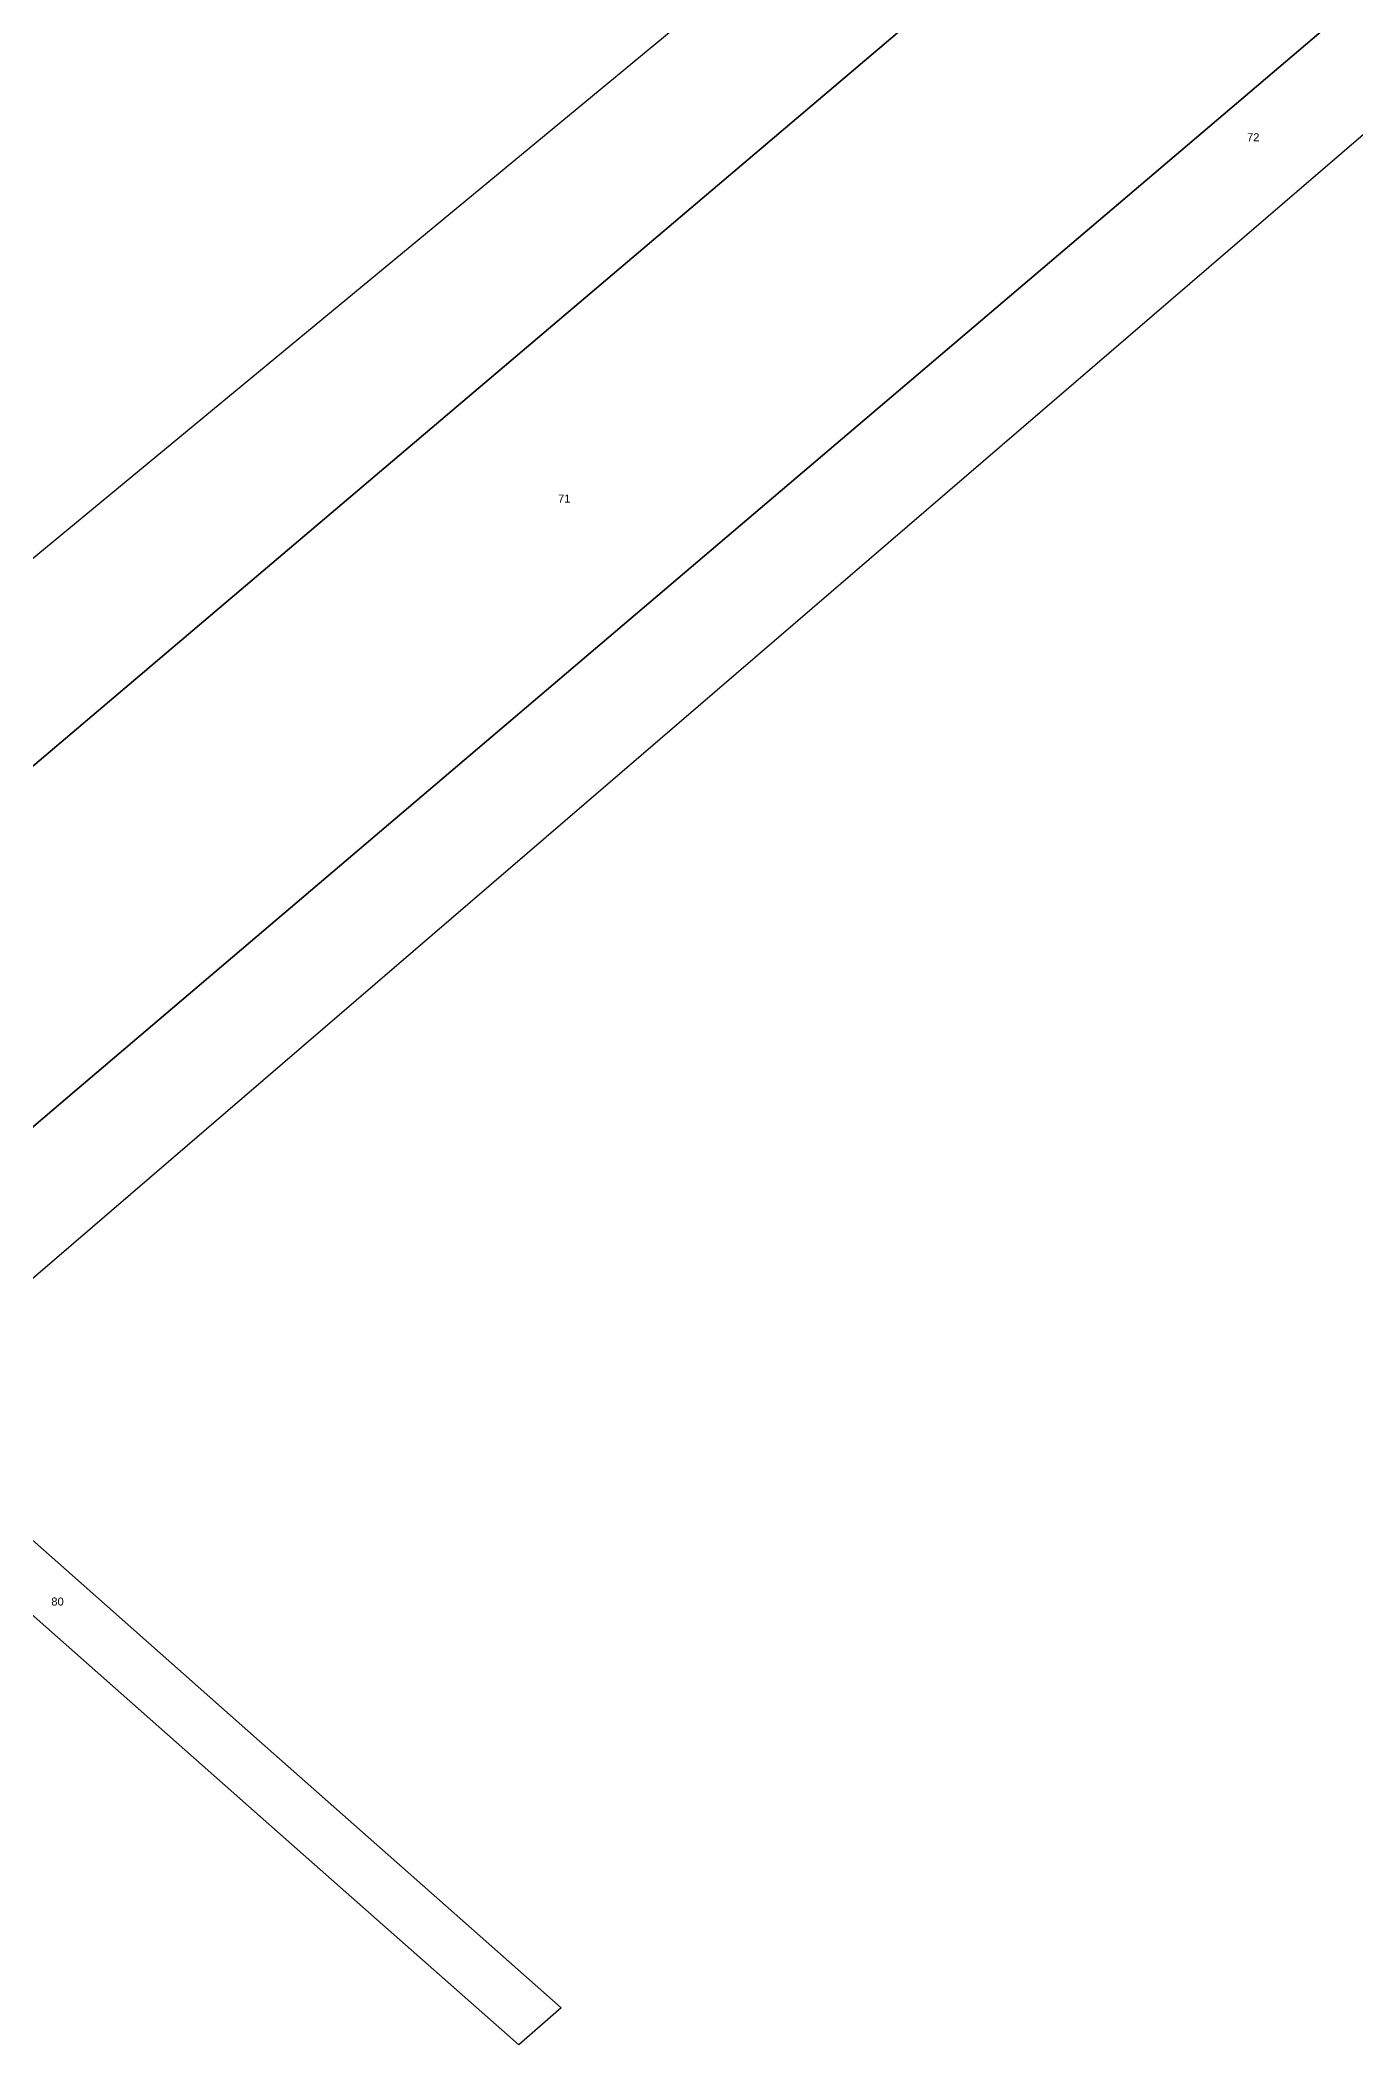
# Model space of a CAD drawing. Header units: metres. Extents: x 7542702 to 7555152, y 5804026 to 5815503.
# Drawn here: x 7545135.4 to 7545300, y 5808358.1 to 5808608.7 of the extents above; entities that cross this region are included whole.
import ezdxf

# ---------------------------------------------------------------- set-up
doc = ezdxf.new("R2010")
doc.units = ezdxf.units.M
doc.layers.add('Dzialki', color=165, linetype='Continuous')
doc.styles.get("Standard").update_dxf_attribs({"font": 'arial.ttf'})

msp = doc.modelspace()

# ---------------------------------------------------------------- linework, layer by layer
at = {"layer": 'Dzialki'}
for p, q in [((7545112.03, 5808525.35), (7545422.78, 5808781.97)), ((7545469.48, 5808741.78), (7545115.74, 5808437.74)), ((7545123.64, 5808508.68), (7545296.5, 5808655.26)), ((7545296.5, 5808655.26), (7545123.64, 5808508.68)), ((7545140.04, 5808477.5), (7545321.19, 5808631.52)), ((7545321.19, 5808631.52), (7545140.04, 5808477.5)), ((7545104.72, 5808447.48), (7545140.04, 5808477.5)), ((7545140.04, 5808477.5), (7545104.72, 5808447.48)), ((7545118.69, 5808435.14), (7545138.73, 5808417.42)), ((7545138.73, 5808417.42), (7545145.69, 5808411.28)), ((7545165.13, 5808384.74), (7545133.98, 5808412.28)), ((7545145.69, 5808411.28), (7545162.89, 5808396.07)), ((7545162.89, 5808396.07), (7545185.04, 5808376.49)), ((7545179.71, 5808371.86), (7545165.13, 5808384.74)), ((7545185.04, 5808376.49), (7545200.6, 5808362.72)), ((7545195.28, 5808358.09), (7545179.71, 5808371.86)), ((7545200.6, 5808362.72), (7545195.28, 5808358.09))]:
    msp.add_line(p, q, dxfattribs=at)

# ---------------------------------------------------------------- texts
for s, p in [('72', (7545286.34, 5808596.03)), ('71', (7545200.2, 5808550.87)), ('80', (7545136.85, 5808413.01))]:
    msp.add_text(s, height=1, dxfattribs=at).set_placement(p)

doc.saveas('drawing.dxf')
